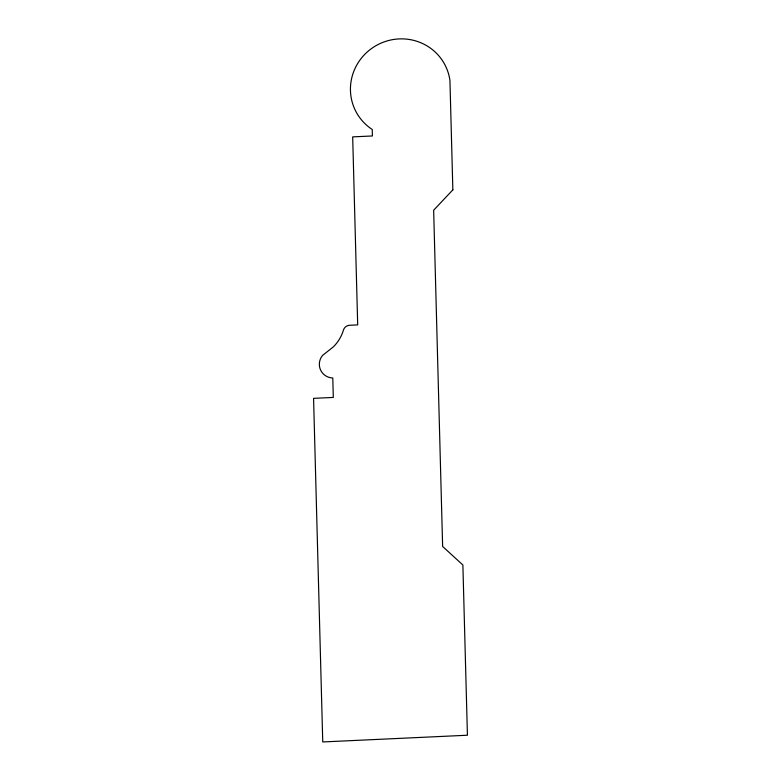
<?xml version="1.0" encoding="UTF-8"?>
<svg xmlns="http://www.w3.org/2000/svg" width="781" height="781" viewBox="0 0 781 781"><rect width="100%" height="100%" fill="white"/><g stroke="black" fill="none" stroke-linecap="round" stroke-linejoin="round"><path stroke-width="1.17" d="M452.853 189.861L433.65 210.226L442.632 546.456L462.879 564.995L467.428 735.224L322.748 741.95L313.571 398.349L333.302 397.431L332.784 377.975A14.214 13.863 -28.5 0 1 322.524 355.443L333.419 346.823A39.948 38.972 -28.5 0 0 343.474 330.021A6.619 6.453 -28.5 0 1 349.605 325.267L357.698 324.886L352.68 136.88L372.4 135.962L372.234 129.48A50.267 49.037 -28.5 0 1 374.07 46.821A50.267 49.037 -28.5 0 1 449.934 80.355L452.853 189.861"/></g></svg>
